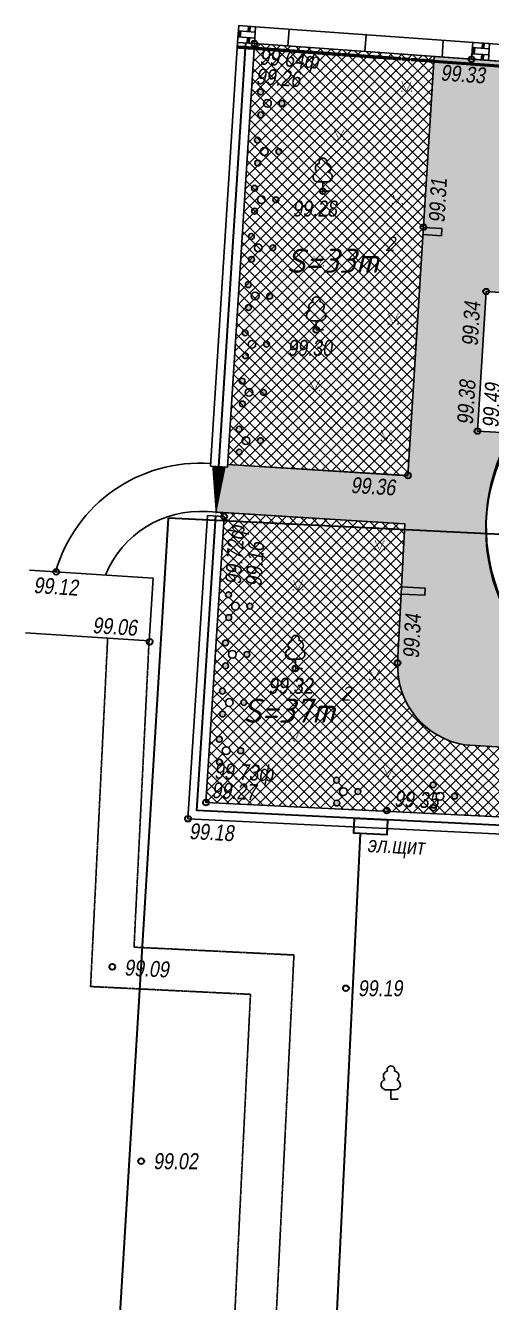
# Model space of a CAD drawing. Header units: millimetres. Extents: x 97194 to 152491, y 18573 to 58496.
# Drawn here: x 97194 to 106831, y 32047 to 58496 of the extents above; entities that cross this region are included whole.
import ezdxf

# ---------------------------------------------------------------- set-up
doc = ezdxf.new("R2010")
doc.units = ezdxf.units.MM
doc.linetypes.add('Пунктир_2', pattern=[3, 2, -1])
doc.linetypes.add('Пунктир_3', pattern=[4.5, 3, -1.5])
for name, color, linetype, lineweight in [('12', 26, '1 Канализация', 30), ('el', 1, '1 Кабель выс напр', 30), ('hatch', 7, 'Continuous', 5)]:
    doc.layers.add(name, color=color, linetype=linetype, lineweight=lineweight)
doc.layers.add('dwgmodels.com', color=7, linetype='Continuous')
doc.layers.add('txt2', color=7, linetype='Continuous')
doc.styles.add('ISO', font='isocpeui.ttf')
doc.styles.get("Standard").update_dxf_attribs({"font": 'arial.ttf'})
doc.linetypes.add('1 Кабель выс напр', pattern='A,8,-2,[4,djekshp.shx,S=0.3,R=-90,X=0,Y=0],8,[4,djekshp.shx,S=0.3,R=90,X=0,Y=0],-2', length=20)
doc.linetypes.add('1 Канализация', pattern='A,3.5,-2,7,-2,7,-2,3.5,-1.5,["К",Standard,S=2,R=0,X=-1,Y=-1],-1.5', length=30)
doc.linetypes.add('Забор металлический', pattern='A,4,[133,ltypeshp.shx,S=0.3,R=0,X=0,Y=0],4', length=8)
doc.linetypes.add('Кабель низ напр', pattern='A,8,-2,[2,djekshp.shx,S=0.3,R=-90,X=0,Y=0],8,[2,djekshp.shx,S=0.3,R=90,X=0,Y=0],-2', length=20)
doc.linetypes.add('Подпорная стенка', pattern='A,2,[3,djekshp.shx,S=0.13,R=0,X=0,Y=-0.62],2', length=4)
pattern_1 = [(45, (-895877.3617967407, -955974.33654271), (-112.2532015133644, 112.2532015133644), []), (135, (-895877.3617967407, -955974.33654271), (-112.2532015133644, -112.2532015133644), [])]

# ---------------------------------------------------------------- blocks, each defined once
blk = doc.blocks.new('390')
for p, q in [((-0.3900000000000006, 0.9599999999999795), (0.4299999999999926, 0.9599999999999795)), ((0, 0.9599999999999795), (0, 0)), ((0, 0), (0.75, 0))]:
    blk.add_line(p, q)
for centre, radius, start, end in [((-0.2600000000000335, 2.379999999999995), 0.5199999999999816, 101.0899999999966, 226.333032954274), ((0.002449455718945615, 3.038475662801062), 0.3915927895057729, 339.0624224489478, 202.2357641987769), ((0.3299999999999983, 2.399999999999977), 0.5, 301.8700000000003, 85.62000000000019), ((-0.4844242778332841, 1.486334648374935), 0.5347374181075473, 104.5808296872279, 280.170654976181), ((0.463287027464176, 1.476006129987979), 0.5161929871221482, 266.6527424104291, 75.33192514948837)]:
    blk.add_arc(centre, radius, start, end)
blk = doc.blocks.new('395(1)')
at = {"linetype": 'Continuous'}
h = blk.add_hatch(color=256, dxfattribs=at)
h.paths.add_polyline_path([(-0.4100000000000009, 1.18, 1), (-1.010000000000001, 1.18, 1)])
h.paths.add_polyline_path([(1.2, 0, 1), (1.8, 0, 1)])
h.paths.add_polyline_path([(-0.3899999999999977, -1.189999999999998, 1), (-0.9899999999999978, -1.189999999999998, 1)])
for centre, radius in [((-0.7100000000000009, 1.18), 0.3), ((0, 0), 0.4), ((1.5, 0), 0.3), ((-0.6899999999999977, -1.189999999999998), 0.3)]:
    blk.add_circle(centre, radius)
blk = doc.blocks.new('gazon')
at = {"layer": 'dwgmodels.com'}
for p, q in [((-0.2348276947431387, -0.01769587739997114), (-0.2701830338024678, 0.01765946165935617)), ((-0.2701830347386931, -0.01769587739556222), (-0.234827695679364, 0.01765946166376509)), ((-0.254999999996361, 0.5), (-0.249999999996362, 0.5)), ((-0.2424999999992714, 0.4750000000058208), (-0.2374999999992724, 0.4750000000058208)), ((-0.2300000000058198, 0.4500000000116415), (-0.2250000000058208, 0.4500000000116415)), ((-0.2175000000123681, 0.4250000000029104), (-0.2125000000123691, 0.4250000000029104)), ((-0.2050000000043646, 0.4000000000087311), (-0.2000000000043656, 0.4000000000087311)), ((-0.192500000003637, 0.375), (-0.187500000003638, 0.375)), ((-0.1800000000029094, 0.3500000000058208), (-0.1750000000029104, 0.3500000000058208)), ((-0.1675000000058198, 0.3250000000116415), (-0.1625000000058208, 0.3250000000116415)), ((-0.1550000000087302, 0.3000000000029104), (-0.1500000000087311, 0.3000000000029104)), ((-0.1425000000043646, 0.2750000000087311), (-0.1375000000043656, 0.2750000000087311)), ((-0.129999999999999, 0.25), (-0.125, 0.25)), ((-0.1175000000029094, 0.2250000000058208), (-0.1125000000029104, 0.2250000000058208)), ((-0.1050000000021818, 0.2000000000116415), (-0.1000000000021828, 0.2000000000116415)), ((-0.09250000001236813, 0.1750000000029104), (-0.08750000001236913, 0.1750000000029104)), ((-0.08000000000800256, 0.1500000000087311), (-0.07500000000800355, 0.1500000000087311)), ((-0.06750000000363698, 0.125), (-0.06250000000363798, 0.125)), ((-0.05500000000290939, 0.1000000000058208), (-0.05000000000291038, 0.1000000000058208)), ((-0.04250000000581977, 0.07500000001164153), (-0.03750000000582077, 0.07500000001164153)), ((-0.03000000000873015, 0.05000000000291038), (-0.02500000000873115, 0.05000000000291038)), ((-0.01750000000436458, 0.02500000000873115), (-0.01250000000436557, 0.02500000000873115)), ((-0.004999999999999005, 0), (0, 0)), ((0.007499999995633999, 0.02500000000873115), (0.012499999995633, 0.02500000000873115)), ((0.01999999999127056, 0.05000000000291038), (0.02499999999126956, 0.05000000000291038)), ((0.03249999999417952, 0.07500000001164153), (0.03749999999417852, 0.07500000001164153)), ((0.04499999999708848, 0.1000000000058208), (0.04999999999708749, 0.1000000000058208)), ((0.05749999999636302, 0.125), (0.06249999999636202, 0.125)), ((0.06999999999199602, 0.1500000000087311), (0.07499999999199503, 0.1500000000087311)), ((0.08249999998763258, 0.1750000000029104), (0.08749999998763158, 0.1750000000029104)), ((0.0949999999978175, 0.2000000000116415), (0.0999999999978165, 0.2000000000116415)), ((0.1074999999970885, 0.2250000000058208), (0.1124999999970875, 0.2250000000058208)), ((0.120000000000001, 0.25), (0.125, 0.25)), ((0.132499999995634, 0.2750000000087311), (0.137499999995633, 0.2750000000087311)), ((0.1449999999912706, 0.3000000000029104), (0.1499999999912696, 0.3000000000029104)), ((0.1574999999941795, 0.3250000000116415), (0.1624999999941785, 0.3250000000116415)), ((0.1699999999970885, 0.3500000000058208), (0.1749999999970875, 0.3500000000058208)), ((0.182499999996363, 0.375), (0.187499999996362, 0.375)), ((0.194999999995634, 0.4000000000087311), (0.199999999995633, 0.4000000000087311)), ((0.2074999999876326, 0.4250000000029104), (0.2124999999876316, 0.4250000000029104)), ((0.2199999999941795, 0.4500000000116415), (0.2249999999941785, 0.4500000000116415)), ((0.265172305260279, -0.0176958774033853), (0.2298169662009499, 0.01765946165594201)), ((0.2298169652650159, -0.01769587739185496), (0.265172304324345, 0.01765946166747234)), ((0.2325000000007265, 0.4750000000058208), (0.2375000000007255, 0.4750000000058208)), ((0.245000000003639, 0.5), (0.250000000003638, 0.5))]:
    blk.add_line(p, q, dxfattribs=at)

msp = doc.modelspace()

# ---------------------------------------------------------------- hatches: boundary and pattern name
at = {"layer": 'dwgmodels.com'}
h = msp.add_hatch(dxfattribs=at)
h.set_pattern_fill('BRSTONE', color=256, scale=15, angle=175.8870336396546, style=0)
h.set_pattern_definition([(175.8870336396546, (-936815.3617967407, -953030.5519085338), (-9.017754040203506, -125.4061920802573), []), (265.8870336396546, (-937157.3786842322, -953005.9580338787), (180.9916278995803, -139.0694557775354), [125.73, -125.73]), (265.8870336396546, (-937119.3768078443, -953008.6906866182), (180.9916278995803, -139.0694557775354), [125.73, -125.73]), (175.8870336396546, (-937158.881643239, -953026.8590658921), (-199.0271359799873, -111.7429283829793), [-342.8999999999999, 38.09999999999999]), (175.8870336396546, (-937160.3846022456, -953047.7600979054), (-199.0271359799873, -111.7429283829793), [-342.8999999999999, 38.09999999999999]), (175.8870336396546, (-937161.8875612523, -953068.6611299189), (-199.0271359799873, -111.7429283829793), [-342.8999999999999, 38.09999999999999]), (175.8870336396546, (-937163.390520259, -953089.5621619322), (-199.0271359799873, -111.7429283829793), [-342.8999999999999, 38.09999999999999]), (175.8870336396546, (-937164.8934792657, -953110.4631939456), (-199.0271359799873, -111.7429283829793), [-342.8999999999999, 38.09999999999999])])
h.paths.add_polyline_path([(101578.5396013011, 58146.7665668765), (101603.6427108876, 58495.86516883463), (101952.7413128457, 58470.76205924811), (101927.6382032592, 58121.66345728998)])
h = msp.add_hatch(dxfattribs=at)
h.set_pattern_fill('BRSTONE', color=256, scale=15, angle=175.8870336396546, style=0)
h.set_pattern_definition([(175.8870336396546, (-931973.9559190238, -953378.6894880598), (-9.017754040203506, -125.4061920802573), []), (265.8870336396546, (-932315.9728065154, -953354.0956134048), (180.9916278995803, -139.0694557775354), [125.73, -125.73]), (265.8870336396546, (-932277.9709301274, -953356.8282661441), (180.9916278995803, -139.0694557775354), [125.73, -125.73]), (175.8870336396546, (-932317.4757655221, -953374.9966454181), (-199.0271359799873, -111.7429283829793), [-342.8999999999999, 38.09999999999999]), (175.8870336396546, (-932318.9787245288, -953395.8976774315), (-199.0271359799873, -111.7429283829793), [-342.8999999999999, 38.09999999999999]), (175.8870336396546, (-932320.4816835355, -953416.7987094448), (-199.0271359799873, -111.7429283829793), [-342.8999999999999, 38.09999999999999]), (175.8870336396546, (-932321.9846425422, -953437.6997414582), (-199.0271359799873, -111.7429283829793), [-342.8999999999999, 38.09999999999999]), (175.8870336396546, (-932323.4876015489, -953458.6007734716), (-199.0271359799873, -111.7429283829793), [-342.8999999999999, 38.09999999999999])])
h.paths.add_polyline_path([(106419.945479018, 57798.62898735056), (106445.0485886046, 58147.72758930858), (106794.1471905627, 58122.62447972206), (106769.0440809762, 57773.52587776404)])
at = {"layer": 'dwgmodels.com', "true_color": 0xffcdbe}
h = msp.add_hatch(dxfattribs=at)
h.set_pattern_fill('HONEY', color=254, scale=50, style=0)
h.set_pattern_definition([(0, (-895877.3617967407, -955974.33654271), (238.125, 137.4815), [158.75, -317.5]), (120, (-895877.3617967407, -955974.33654271), (-238.1249715503903, 137.4815492761695), [158.75, -317.4999999999999]), (59.99999999999999, (-895877.3617967407, -955974.33654271), (2.844960973469313e-05, 274.9630492761694), [-317.5, 158.75])])
edge = h.paths.add_edge_path()
edge.add_line((105643.7085775571, 57854.44691355614), (110359.7725582591, 57515.32246487384))
edge.add_line((110359.7725582591, 57515.32246487384), (111413.6382032592, 56313.66345728998))
edge.add_line((111413.6382032592, 56313.66345728998), (112889.6382032592, 55459.66345728998))
edge.add_line((112889.6382032592, 55459.66345728998), (118772.9929110878, 55037.89207774092))
edge.add_line((118772.9929110878, 55037.89207774092), (120982.7159031509, 56103.29655656725))
edge.add_line((120982.7159031509, 56103.29655656725), (126670.8881387498, 55713.22746886109))
edge.add_line((126670.8881387498, 55713.22746886109), (125292.2852490654, 53675.93038898188))
edge.add_line((125292.2852490654, 53675.93038898188), (126735.4874830749, 50705.68376387056))
edge.add_line((126735.4874830749, 50705.68376387056), (130029.3976329309, 50470.41024876578))
edge.add_line((130029.3976329309, 50470.41024876578), (131880.1055487773, 53205.38335877185))
edge.add_line((131880.1055487773, 53205.38335877185), (130774.9005915576, 55479.99963698949))
edge.add_arc((133336.0198217582, 64281.45496847905), 9166.512295497629, 253.7756299186634, 286.212843936544)
edge.add_line((135895.368418625, 55479.48459683923), (138757.6382032583, 55273.663457288))
edge.add_arc((124248.3471569641, 61948.35480164104), 15970.94334121983, 309.6513681988886, 335.29620917218386, ccw=False)
edge.add_arc((87809.2407945422, -11501.27476545814), 76903.02865147655, 47.22321530209581, 52.6737199777055, ccw=False)
edge.add_arc((87809.2407940378, -11501.2747660053), 76903.02865222072, 43.95532345791298, 47.22321530209672, ccw=False)
edge.add_line((143170.2886798415, 41876.90610286692), (142251.1998846426, 41644.81515153259))
edge.add_line((142251.1998846426, 41644.81515153259), (139545.7998629732, 44278.61770803219))
edge.add_line((139545.7998629732, 44278.61770803219), (138879.1230975772, 44885.89021028037))
edge.add_arc((89600.2132744966, -9236.600364813003), 73196.00357534814, 47.68191748791511, 52.70564559510593)
edge.add_arc((132959.6257297506, 46783.29003767474), 2421.892878415561, 65.85213355945959, 138.0060237256344)
edge.add_line((131159.6382032592, 48403.66345728998), (129327.6799438957, 46447.88237907126))
edge.add_arc((132852.7463358932, 43133.62693344176), 4838.427660601657, 136.7654900240553, 159.0821058527817)
edge.add_arc((133137.5981653335, 43024.75064985974), 5143.377836633967, 159.0821058527797, 179.4476986934002)
edge.add_arc((147719.4976008413, 44573.77457561123), 19781.94814645508, 184.3471129680296, 197.8045536030858)
edge.add_arc((152601.239537242, 46141.55842573781), 24909.26231025772, 197.8045536030856, 204.1295049327599)
edge.add_line((129868.4543339028, 35958.64009452896), (129898.6382032593, 35666.66345728998))
edge.add_line((129898.6382032593, 35666.66345728998), (133669.7113951909, 31200.91888789443))
edge.add_line((133669.7113951909, 31200.91888789442), (138280.2513013131, 24953.12706609553))
edge.add_line((138280.2513013131, 24953.12706609553), (140730.48977575, 19823.33402027661))
edge.add_line((140730.48977575, 19823.33402027661), (137993.3632862452, 18573.2776486724))
edge.add_line((137993.3632862452, 18573.2776486724), (136453.6382032589, 21944.66345729056))
edge.add_line((136453.6382032589, 21944.66345729056), (133415.6304122351, 26559.33069779101))
edge.add_line((133415.6304122351, 26559.33069779101), (131125.2580109523, 29521.48144375143))
edge.add_line((131125.2580109523, 29521.48144375143), (128577.3983162486, 32495.37800880015))
edge.add_line((128577.3983162486, 32495.37800880015), (125145.1197933174, 36134.94666595309))
edge.add_line((125145.1197933174, 36134.94666595309), (124963.907465136, 36337.08048702736))
edge.add_line((124963.907465136, 36337.08048702736), (119548.2833391316, 41448.49184120953))
edge.add_arc((115463.0685633577, 37120.13981344907), 5951.773772617658, 46.65528636752876, 82.22757336823311)
edge.add_line((116267.9790874556, 43017.23486852628), (116451.7772267339, 45976.29981903912))
edge.add_line((116451.7772267339, 45976.29981903912), (118658.7490450468, 45839.21688222309))
edge.add_line((118658.7490450468, 45839.21688222309), (119148.612794035, 53725.79645179532))
edge.add_line((119148.612794035, 53725.79645179532), (116188.6544301637, 53909.65008417383))
edge.add_line((116188.6544301637, 53909.65008417383), (109265.6382032592, 54339.66345728998))
edge.add_line((109265.6382032592, 54339.66345728998), (107894.265255157, 54424.84435069043))
edge.add_line((107894.265255157, 54424.84435069043), (107887.7942061346, 54320.66345728998))
edge.add_arc((107810.4592940206, 53545.2171851617), 779.2930190816005, 84.30474917640556, 229.9590935706964)
edge.add_line((107309.1133146866, 52948.60188314965), (106721.0511311664, 52985.1285349527))
edge.add_line((106721.0511311664, 52985.1285349527), (106541.6382032592, 50096.66345728998))
edge.add_line((106541.6382032592, 50096.66345728998), (107300.2066983337, 50049.54604681063))
edge.add_arc((110437.4816086345, 48049.53190473659), 3720.557811847432, 147.4824713771969, 251.3194061871365)
edge.add_line((109245.8161466955, 44524.97748493816), (109241.3853551505, 44453.64379235875))
edge.add_line((109241.3853551505, 44453.64379235875), (110303.6382032592, 44387.66345728998))
edge.add_line((110303.6382032592, 44387.66345728998), (110425.5638269417, 46350.60955143749))
edge.add_line((110425.5638269417, 46350.60955143749), (116429.2464300384, 45977.69928764779))
edge.add_line((116429.2464300384, 45977.69928764779), (116201.0440817945, 42303.74713032442))
edge.add_line((116201.0440817945, 42303.74713032442), (109723.6381789764, 42706.08204767102))
edge.add_line((109723.6381789764, 42706.08204767102), (109765.6236417242, 43382.02856017387))
edge.add_line((109765.6236417242, 43382.02856017387), (106276.6382032591, 43598.74196196924))
edge.add_arc((106541.2167966711, 45229.24468390702), 1651.82957908447, 177.7959121330194, 260.78305878953563, ccw=False)
edge.add_line((104890.609282368, 45292.77256805782), (105042.4141881516, 48173.88562150748))
edge.add_line((105042.4141881516, 48173.88562150748), (101134.1943090044, 48416.66992891399))
edge.add_line((101134.1943090044, 48416.66992891399), (101194.0375597623, 49356.30490064056))
edge.add_line((101194.0375597623, 49356.30490064056), (101368.6837243679, 49345.18207777158))
edge.add_line((101368.6837243679, 49345.18207777158), (101372.4150343621, 49403.76962635125))
edge.add_line((101372.4150343621, 49403.76962635125), (105104.6382032592, 49175.66345728998))
edge.add_line((105104.6382032592, 49175.66345728998), (105643.7085775571, 57854.44691355614))
at = {"layer": 'hatch', "true_color": 0x72e31c}
h = msp.add_hatch(dxfattribs=at)
h.set_pattern_fill('ANSI37', color=72, scale=50, style=0)
h.set_pattern_definition(pattern_1)
h.paths.add_polyline_path([(105104.4083009531, 49171.96213659929), (101372.7876769242, 49409.62071195868), (101927.6382032592, 58121.66345728998), (105643.7085775571, 57854.44691355614)])
h = msp.add_hatch(dxfattribs=at)
h.set_pattern_fill('ANSI37', color=72, scale=50, style=0)
h.set_pattern_definition(pattern_1)
h.paths.add_polyline_path([(104890.4981540105, 45290.66345728998), (105042.4141881516, 48173.88562150748), (101134.1943090044, 48416.66992891399), (101129.1866711328, 48338.04198657635), (101303.8328356791, 48326.91916278486), (100926.3419205496, 42399.70663889177), (119504.6382032594, 41489.66345728996, 0.1246581897209099), (116267.9790874556, 43017.23486852634), (116223.5748784895, 42302.34766171574), (109723.6381789764, 42706.08204767102), (109765.6236417243, 43382.02856017392), (108499.6382032592, 43460.66345728998), (106276.6382032591, 43598.74196196924, -0.3784222443426367)])
h.paths.add_polyline_path([(103688.1158681045, 42864.51263522258, -1), (103568.1158681045, 42864.51263522258, -1)], flags=16)
h.paths.add_polyline_path([(104130.1158681045, 42628.51263522258, -1), (104010.1158681045, 42628.51263522258, -1)], flags=16)
h.paths.add_polyline_path([(103850.1158681045, 42628.51263522258, -1), (103690.1158681045, 42628.51263522258, -1)], flags=16)
h.paths.add_polyline_path([(105685.7207246105, 42766.66153781657, -1), (105565.7207246105, 42766.66153781657, -1)], flags=16)
h.paths.add_polyline_path([(103692.1158681045, 42390.51263522258, -1), (103572.1158681045, 42390.51263522258, -1)], flags=16)
h.paths.add_polyline_path([(105847.7207246105, 42530.66153781657, -1), (105687.7207246105, 42530.66153781657, -1)], flags=16)
h.paths.add_polyline_path([(105689.7207246105, 42292.66153781657, -1), (105569.7207246105, 42292.66153781657, -1)], flags=16)
h.paths.add_polyline_path([(106127.7207246105, 42530.66153781657, -1), (106007.7207246105, 42530.66153781657, -1)], flags=16)
h.paths.add_polyline_path([(101647.6497284426, 44473.59884671745, -1), (101767.6497284426, 44473.59884671745, -1)], flags=16)
h.paths.add_polyline_path([(101704.0907353477, 43475.62076359295, -1), (101584.0907353477, 43475.62076359295, -1)], flags=16)
h.paths.add_polyline_path([(101327.6497284426, 44473.59884671745, -1), (101487.6497284426, 44473.59884671745, -1)], flags=16)
h.paths.add_polyline_path([(101711.2087215374, 45471.57692984195, -1), (101831.2087215374, 45471.57692984195, -1)], flags=16)
h.paths.add_polyline_path([(101424.0907353477, 43475.62076359295, -1), (101264.0907353477, 43475.62076359295, -1)], flags=16)
h.paths.add_polyline_path([(101209.6497284426, 44235.59884671745, -1), (101329.6497284426, 44235.59884671745, -1)], flags=16)
h.paths.add_polyline_path([(101262.0907353477, 43711.62076359295, -1), (101142.0907353477, 43711.62076359295, -1)], flags=16)
h.paths.add_polyline_path([(101205.6497284426, 44709.59884671745, -1), (101325.6497284426, 44709.59884671745, -1)], flags=16)
h.paths.add_polyline_path([(101391.2087215374, 45471.57692984195, -1), (101551.2087215374, 45471.57692984195, -1)], flags=16)
h.paths.add_polyline_path([(101266.0907353477, 43237.62076359295, -1), (101146.0907353477, 43237.62076359295, -1)], flags=16)
h.paths.add_polyline_path([(101273.2087215374, 45233.57692984195, -1), (101393.2087215374, 45233.57692984195, -1)], flags=16)
h.paths.add_polyline_path([(107683.3255811164, 42668.81044041045, -1), (107563.3255811164, 42668.81044041045, -1)], flags=16)
h.paths.add_polyline_path([(101269.2087215374, 45707.57692984195, -1), (101389.2087215374, 45707.57692984195, -1)], flags=16)
h.paths.add_polyline_path([(101774.7677146322, 46469.55501296645, -1), (101894.7677146322, 46469.55501296645, -1)], flags=16)
h.paths.add_polyline_path([(107845.3255811164, 42432.81044041045, -1), (107685.3255811164, 42432.81044041045, -1)], flags=16)
h.paths.add_polyline_path([(107687.3255811164, 42194.81044041045, -1), (107567.3255811164, 42194.81044041045, -1)], flags=16)
h.paths.add_polyline_path([(101336.7677146322, 46231.55501296645, -1), (101456.7677146322, 46231.55501296645, -1)], flags=16)
h.paths.add_polyline_path([(101454.7677146322, 46469.55501296645, -1), (101614.7677146322, 46469.55501296645, -1)], flags=16)
h.paths.add_polyline_path([(108125.3255811164, 42432.81044041045, -1), (108005.3255811164, 42432.81044041045, -1)], flags=16)
h.paths.add_polyline_path([(101332.7677146322, 46705.55501296645, -1), (101452.7677146322, 46705.55501296645, -1)], flags=16)
h.paths.add_polyline_path([(109680.9304376224, 42570.95934300433, -1), (109560.9304376224, 42570.95934300433, -1)], flags=16)
h.paths.add_polyline_path([(109684.9304376224, 42096.95934300433, -1), (109564.9304376224, 42096.95934300433, -1)], flags=16)
h.paths.add_polyline_path([(109842.9304376224, 42334.95934300433, -1), (109682.9304376224, 42334.95934300433, -1)], flags=16)
h.paths.add_polyline_path([(110122.9304376224, 42334.95934300433, -1), (110002.9304376224, 42334.95934300433, -1)], flags=16)
h.paths.add_polyline_path([(111678.5352941284, 42473.10824559833, -1), (111558.5352941284, 42473.10824559833, -1)], flags=16)
h.paths.add_polyline_path([(111682.5352941284, 41999.10824559833, -1), (111562.5352941284, 41999.10824559833, -1)], flags=16)
h.paths.add_polyline_path([(111840.5352941284, 42237.10824559833, -1), (111680.5352941284, 42237.10824559833, -1)], flags=16)
h.paths.add_polyline_path([(112120.5352941284, 42237.10824559833, -1), (112000.5352941284, 42237.10824559833, -1)], flags=16)
h.paths.add_polyline_path([(113676.1401506344, 42375.25714819221, -1), (113556.1401506344, 42375.25714819221, -1)], flags=16)
h.paths.add_polyline_path([(113680.1401506344, 41901.25714819221, -1), (113560.1401506344, 41901.25714819221, -1)], flags=16)
h.paths.add_polyline_path([(113838.1401506344, 42139.25714819221, -1), (113678.1401506344, 42139.25714819221, -1)], flags=16)
h.paths.add_polyline_path([(114118.1401506344, 42139.25714819221, -1), (113998.1401506344, 42139.25714819221, -1)], flags=16)
h.paths.add_polyline_path([(115673.7450071403, 42277.40605078608, -1), (115553.7450071403, 42277.40605078608, -1)], flags=16)
h.paths.add_polyline_path([(115677.7450071403, 41803.40605078608, -1), (115557.7450071403, 41803.40605078608, -1)], flags=16)
h.paths.add_polyline_path([(115835.7450071403, 42041.40605078608, -1), (115675.7450071403, 42041.40605078608, -1)], flags=16)
h.paths.add_polyline_path([(116115.7450071403, 42041.40605078608, -1), (115995.7450071403, 42041.40605078608, -1)], flags=16)
h.paths.add_polyline_path([(117671.3498636463, 42179.55495338008, -1), (117551.3498636463, 42179.55495338008, -1)], flags=16)
h.paths.add_polyline_path([(117675.3498636463, 41705.55495338008, -1), (117555.3498636463, 41705.55495338008, -1)], flags=16)
h.paths.add_polyline_path([(117833.3498636463, 41943.55495338008, -1), (117673.3498636463, 41943.55495338008, -1)], flags=16)
h.paths.add_polyline_path([(118113.3498636463, 41943.55495338008, -1), (117993.3498636463, 41943.55495338008, -1)], flags=16)

# ---------------------------------------------------------------- linework, layer by layer
at = {"layer": '12', "linetype": '1 Канализация', "elevation": 99137}
msp.add_lwpolyline([(98612.63820325922, 22947.66345728997), (100153.9925155731, 48289.00824517471)], dxfattribs=at)
at = {"layer": '12', "linetype": '1 Канализация'}
msp.add_lwpolyline([(108857.1134626173, 47862.7722970107), (100153.9925155731, 48289.00824517471)], dxfattribs=at)
at = {"layer": 'dwgmodels.com'}
msp.add_lwpolyline([(101578.539601301, 58146.7665668765), (101603.6427108875, 58495.86516883463), (101952.7413128456, 58470.76205924811), (101927.6382032592, 58121.66345728998)], close=True, dxfattribs=at)
for points, elevation in [([(101952.7413128457, 58470.76205924811), (142890.7413128458, 55526.97742507193)], 99643), ([(102644.6596299618, 58421.00734455156), (102619.5565203753, 58071.90874259343)], 99643), ([(104240.5389531988, 58306.25027215568), (104215.4358436123, 57957.15167019767)], 99643), ([(105836.4182764358, 58191.49319976015), (105811.3151668493, 57842.39459780202)], 99643), ([(105643.7085775571, 57854.44691355614), (105104.4083009531, 49171.96213659929)], 99360), ([(101368.6837243679, 49345.18207777158), (101019.3913952742, 49367.42772535485)], 99150), ([(105104.4083009531, 49171.96213659929), (101372.4150343621, 49403.76962635125)], 99353), ([(100954.5405065855, 48349.16481036792), (101303.8328356791, 48326.91916278488)], 99164)]:
    msp.add_lwpolyline(points, dxfattribs=dict(at, elevation=elevation))
for points in [[(101019.3913952742, 49367.42772535485), (101578.3458741655, 58143.90910487314)], [(101368.6837243679, 49345.18207777158), (101927.6382032592, 58121.66345728998)], [(101927.6382032592, 58121.66345728998), (142941.3005490856, 55172.43806755595)], [(105423.8777308215, 54315.2720547794), (105806.2877617193, 54291.51919592189), (105796.9886447991, 54141.80771865818), (105414.5786139013, 54165.56057751569)], [(107300.2066983337, 50049.54604681063), (106541.6382032592, 50096.66345728998), (106721.0511311664, 52985.1285349527), (107309.1133146866, 52948.60188314965)], [(124681.4704379863, 36125.06682627572), (119358.4597172246, 41146.40424239024), (100554.4754814169, 42067.50257026375), (100954.5405065855, 48349.16481036792)], [(124921.6382032592, 36379.66345728998), (119504.6382032592, 41489.66345728998), (100926.3419205496, 42399.70663889177), (101303.8328356791, 48326.91916278488)], [(99831.63820325922, 47050.66345728998), (97276.99015345251, 47213.36328056554)], [(99749.01151223587, 45753.29194922809), (99831.63820325922, 47050.66345728998)], [(104973.7185180877, 46870.10699383536), (105458.5844547649, 46844.55956599436), (105450.6919517535, 46694.76734858559), (104965.8260150761, 46720.31477642671)], [(99749.01151223587, 45753.29194922809), (97194.36346242916, 45915.99177250377)]]:
    msp.add_lwpolyline(points, dxfattribs=at)
at = {"layer": 'dwgmodels.com', "linetype": 'Забор металлический', "lineweight": 30, "ltscale": 0.8, "flags": 128}
for points in [[(101194.0375598211, 49356.30490156315), (101753.0889022801, 58134.21501208324)], [(124828.327791177, 36227.10901578463), (119431.5489602417, 41318.03384984023), (100740.4087009832, 42233.60460457782), (101129.1866711322, 48338.04198657657)]]:
    msp.add_lwpolyline(points, dxfattribs=at)
at = {"layer": 'dwgmodels.com', "color": 4, "linetype": 'Пунктир_3', "lineweight": 50}
msp.add_lwpolyline([(105638.4814825561, 57754.56457811914), (101572.1718009485, 58046.96625769598)], dxfattribs=at)
at = {"layer": 'dwgmodels.com', "elevation": 99643}
msp.add_lwpolyline([(106419.9454790179, 57798.62898735056), (106445.0485886044, 58147.72758930858), (106794.1471905626, 58122.62447972206), (106769.0440809762, 57773.52587776404)], close=True, dxfattribs=at)
at = {"layer": 'dwgmodels.com', "color": 1}
for points in [[(109765.6236417242, 43382.02856017387), (106276.6382032591, 43598.74196196924, -0.3788019765978832), (104890.609282368, 45292.77256805782), (105042.4141881516, 48173.88562150748), (101134.1943090044, 48416.66992891399), (101194.0375597623, 49356.30490064056), (101368.6837243679, 49345.18207777158), (101372.4150343621, 49403.76962635125), (105104.6382032592, 49175.66345728998), (105643.7085775571, 57854.44691355614)], [(107309.1133146866, 52948.60188314965), (106721.0511311664, 52985.1285349527), (106541.6382032592, 50096.66345728998), (107300.2066983337, 50049.54604681063, 0.4868521325770619), (109245.8161466955, 44524.97748493816)]]:
    msp.add_lwpolyline(points, format="xyb", dxfattribs=at)
at = {"layer": 'dwgmodels.com', "color": 4, "lineweight": 50}
msp.add_lwpolyline([(105638.4814825561, 57754.56457811914), (110311.6562848559, 57418.52422011859), (111349.3093919092, 56235.35138518194), (112859.4932412601, 55361.57292492065), (118908.1607543054, 54926.6231354308)], dxfattribs=at)
at = {"layer": 'dwgmodels.com', "color": 1}
msp.add_lwpolyline([(105643.7085775571, 57854.44691355614), (110359.7725582591, 57515.32246487384), (111413.6382032592, 56313.66345728998), (112889.6382032592, 55459.66345728998), (118772.9929110878, 55037.89207774092), (120982.7159031509, 56103.29655656725), (126670.8881387498, 55713.22746886109)], dxfattribs=at)
at = {"layer": 'dwgmodels.com', "linetype": 'Подпорная стенка', "lineweight": 30, "elevation": 99852, "flags": 128}
msp.add_lwpolyline([(107792.6382032592, 50403.66345728998), (107201.6382032592, 49978.66345728998, 0.4632894915921911), (109245.8161466955, 44524.97748493816, 3.721686707237683)], format="xyb", dxfattribs=at)
at = {"layer": 'dwgmodels.com'}
for points, format in [([(101194.0375598211, 49356.30490156315, 280, 0, 0), (101129.1866711328, 48338.04198657646, 0, 0, 0)], "xyseb"), ([(108499.6382032592, 43460.66345728998), (106276.6382032591, 43598.74196196924, -0.3784222443426354), (104890.4981540105, 45290.66345728998), (105042.4141881516, 48173.88562150748), (100953.0668389419, 48427.92183098994)], "xyb")]:
    msp.add_lwpolyline(points, format=format, dxfattribs=at)
at = {"layer": 'dwgmodels.com', "linetype": 'Пунктир_2'}
for points in [[(98892.32301681153, 45801.55174158997), (98539.12635201764, 38591.13314029033), (101846.8879226439, 38429.10505020578), (101092.1171191387, 23020.65422441106)], [(99749.36518505264, 45759.57020734792), (99438.1500545008, 39406.19377428951), (102745.9116251271, 39244.16568420484), (101949.1592873798, 22978.67269016901)]]:
    msp.add_lwpolyline(points, dxfattribs=at)
at = {"layer": 'dwgmodels.com', "lineweight": 30}
msp.add_lwpolyline([(103991.1495418881, 42074.36962993833), (103976.4718772771, 41774.72890146245), (104675.6335770541, 41740.48101737042), (104690.3112416652, 42040.12174584629)], close=True, dxfattribs=at)
at = {"layer": 'dwgmodels.com'}
for radius, end in [(3109.735018013327, 164.0281108174125), (2109.735018013329, 158.0129765016472)]:
    msp.add_arc((100805.4046772553, 46323.36065767187, 99118), radius, 85.98653793224268, end, dxfattribs=at)
at = {"layer": 'el', "linetype": 'Кабель низ напр', "flags": 128}
msp.add_lwpolyline([(104115.7692153989, 41757.60495941649), (103189.2990256222, 22843.95555161702)], dxfattribs=at)
at = {"layer": 'txt2', "lineweight": 30}
for centre in [(101927.6382032592, 58121.66345728998, 99265), (106419.9454790179, 57798.62898735056, 99643), (103344.6382032592, 55063.66345728998, 99282), (105423.9888591786, 54317.38116553909), (106721.0511311664, 52985.1285349527), (103208.6382032592, 52190.66345728998, 99296), (106541.6382032592, 50096.66345728998, 99375), (105104.6382032592, 49175.66345728998, 99360), (101303.8328356791, 48326.91916278488, 99164), (97825.01410197422, 47178.46086041332), (99761.63820325922, 45731.66345728998, 99059), (102775.6382032592, 45178.66345728998, 99315), (104890.609282368, 45292.77256805782), (100926.3617826022, 42400.01850495738), (100554.4754814169, 42067.50257026375), (104666.6382032592, 42233.66345728998, 99354), (98988.63820325922, 38998.66345728998, 99092), (103821.6382032592, 38554.66345728998, 99190), (99586.63820325922, 34972.66345728998, 99021)]:
    msp.add_circle(centre, 59.99999880000001, dxfattribs=at)

# ---------------------------------------------------------------- block references
at = {"layer": 'dwgmodels.com'}
for name, p, xscale, yscale, zscale in [('395(1)', (102198.0733058499, 56884.51614146522), 200, 200, 200), ('gazon', (105076.9090397109, 57136.39013341482), 400, 400, 400), ('gazon', (103679.2229059521, 56136.27859167446), 400, 400, 400), ('395(1)', (102134.5143127551, 55886.53805834061), 200, 200, 200), ('390', (103344.6382032592, 55063.66345728998, 99282), 200, 200, 200), ('395(1)', (102070.9553196603, 54888.55997521611), 200, 200, 200), ('gazon', (104884.1259355775, 54810.82942850754), 400, 400, 400), ('395(1)', (102007.3963265654, 53890.58189209161), 200, 200, 200), ('gazon', (103257.508704092, 53521.52828152891), 400, 400, 400), ('395(1)', (101943.8373334706, 52892.60380896711), 200, 200, 200), ('390', (103208.6382032592, 52190.66345728998, 99296), 200, 200, 200), ('gazon', (104799.7815021979, 52316.57524352154), 400, 400, 400), ('395(1)', (101880.2783403758, 51894.6257258426), 200, 200, 200), ('395(1)', (101816.719347281, 50896.6476427181), 200, 200, 200), ('gazon', (103173.0288650808, 50938.27161905571), 400, 400, 400), ('395(1)', (101753.1603541862, 49898.6695595936), 200, 200, 200), ('gazon', (104655.0567772066, 49902.0120611267), 400, 400, 400), ('gazon', (104519.980367215, 47639.07177781087), 400, 400, 400), ('gazon', (102832.6589326076, 46808.45033922448), 400, 400, 400), ('395(1)', (101534.7677146322, 46469.55501296645), 200, 200, 200), ('395(1)', (101471.2087215374, 45471.57692984195), 200, 200, 200), ('390', (102775.6382032592, 45178.66345728998, 99315), 200, 200, 200), ('gazon', (104413.5727809341, 44948.36491134268), 400, 400, 400), ('395(1)', (101407.6497284426, 44473.59884671745), 200, 200, 200), ('395(1)', (101344.0907353477, 43475.62076359295), 200, 200, 200), ('gazon', (102756.6326530238, 43666.13019091758), 400, 400, 400), ('gazon', (104702.3690978696, 42936.44841143122), 400, 400, 400), ('395(1)', (103770.1158681045, 42628.51263522258), 200, 200, 200), ('395(1)', (105767.7207246105, 42530.66153781657), 200, 200, 200), ('390', (104752.4933319483, 36261.06274760299), 200, 200, 200)]:
    msp.add_blockref(name, p, dxfattribs=dict(at, xscale=xscale, yscale=yscale, zscale=zscale))

# ---------------------------------------------------------------- texts
at = {"layer": 'txt2', "oblique": 8, "width": 0.8}
for s, height, rotation, p in [('99.64ф', 330, 355.8870335688371, (102026.4335679549, 57687.69221354631)), ('99.33', 330, 355.8870335688304, (105770.5262327842, 57359.46317967196)), ('99.26', 330, 355.8870335688371, (101951.1356147833, 57284.83466345439)), ('99.31', 330, 86.98389313454253, (105863.030552728, 54403.25568607106)), ('99.34', 329.9999999999999, 86.44571982135659, (106547.1219918429, 51848.80779790523)), ('99.38', 330, 86.44571982135659, (106447.7788211778, 50220.66988326126)), ('99.49', 330, 86.44571982135659, (106972.3347975208, 50158.33465484384)), ('99.36', 330, 356.4457198213561, (103913.7321396721, 48817.40119834157)), ('99.72ф', 330, 86.35588157950205, (101649.1430792408, 46909.22931254801)), ('99.16', 330, 86.35588157950205, (102073.2150371181, 46869.05302538461)), ('99.12', 330, 356.3558815795087, (97352.25984179719, 46742.83314479765)), ('99.34', 330, 86.98389313454253, (105329.6509759174, 45378.64708858967)), ('99.06', 330, 356.355881579502, (98570.2233978786, 45912.46176045859)), ('99.73ф', 329.9999999999999, 357.1956529906353, (101088.7343978753, 42899.07159200188)), ('99.27', 329.9999999999999, 357.1956529906353, (101039.9619208509, 42496.39569420967)), ('99.35', 330, 357.1956529906353, (104814.0843111199, 42320.38535444444)), ('99.18', 329.9999999999999, 357.1956529906353, (100574.0701544829, 41645.57874311361)), ('эл.щит', 330, 357.1956529906353, (104254.3640950087, 41377.26422680198)), ('99.09', 330, 357.1956529906353, (99230.26609478648, 38821.62966945238))]:
    msp.add_text(s, height=height, rotation=rotation, dxfattribs=at).set_placement(p)
for s, p in [('99.28', (102716.7249065953, 54539.26703052648)), ('99.30', (102614.9068103756, 51654.77514762065)), ('99.32', (102215.9481764062, 44655.37810935016)), ('99.19', (104071.6382032591, 38389.66345728986)), ('99.02', (99836.63820325922, 34807.66345728986))]:
    msp.add_text(s, height=330, dxfattribs=at).set_placement(p)
at = {"layer": 'txt2', "style": 'ISO'}
for s, height, p in [('2', 300, (104623.2168965138, 53827.45591490454, 199532)), ('S=33m', 500, (102588.8229837135, 53372.60761371668)), ('2', 300, (103717.2483205279, 44509.47376724059, 199532)), ('S=37m', 500, (101682.8544077275, 44054.62546605285))]:
    msp.add_text(s, height=height, dxfattribs=at).set_placement(p)

doc.saveas('drawing.dxf')
